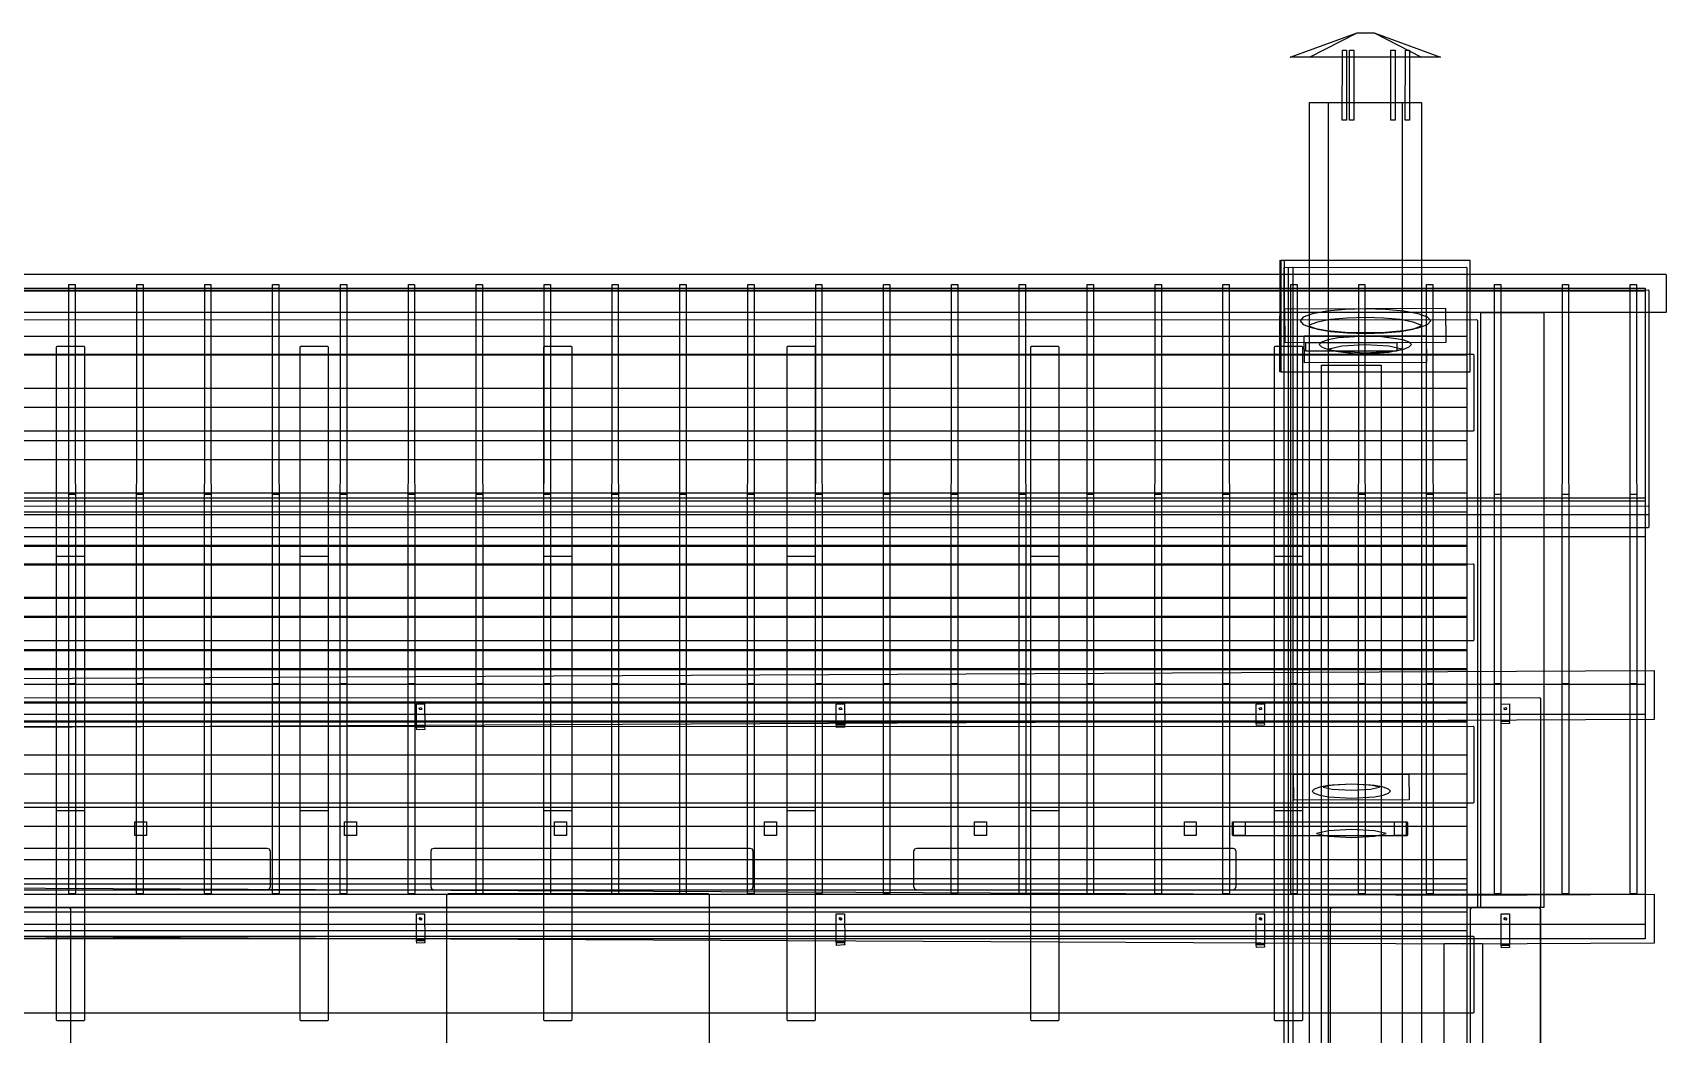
# Model space of a CAD drawing. Header units: metres. Extents: x 292.5 to 342.7, y -1 to 8.9.
# Drawn here: x 297.692 to 302.36, y 6.038 to 8.9 of the extents above; entities that cross this region are included whole.
import ezdxf

# ---------------------------------------------------------------- set-up
doc = ezdxf.new("R2010")
doc.units = ezdxf.units.M
doc.layers.add('VISTA', color=8, linetype='Continuous')

msp = doc.modelspace()

# ---------------------------------------------------------------- linework, layer by layer
at = {"layer": 'VISTA'}
for points in [[(301.525, 8.9), (301.715, 8.83), (301.285, 8.83), (301.4769, 8.9), (301.525, 8.9)], [(301.525, 8.9), (301.66, 8.83), (301.34, 8.83), (301.4769, 8.9), (301.525, 8.9)], [(301.446, 8.85), (301.446, 8.65), (301.434, 8.65), (301.4343, 8.85), (301.446, 8.85)], [(301.446, 8.85), (301.446, 8.65), (301.434, 8.65), (301.4343, 8.85), (301.446, 8.85)], [(301.4666, 8.85), (301.4666, 8.65), (301.4546, 8.65), (301.4549, 8.85), (301.4666, 8.85)], [(301.4666, 8.85), (301.4666, 8.65), (301.4546, 8.65), (301.4549, 8.85), (301.4666, 8.85)], [(301.5848, 8.85), (301.5848, 8.65), (301.5727, 8.65), (301.573, 8.85), (301.5848, 8.85)], [(301.626, 8.85), (301.626, 8.65), (301.614, 8.65), (301.6143, 8.85), (301.626, 8.85)], [(301.268, 8.249), (301.267, 7.93), (301.256, 7.931), (301.2563, 8.2497), (301.268, 8.249)], [(301.7987, 8.2497), (301.7987, 7.9303), (301.2593, 7.9303), (301.2593, 8.2497), (301.7987, 8.2497)], [(301.7987, 8.2497), (301.7987, 7.9303), (301.2593, 7.9303), (301.2593, 8.2497), (301.7987, 8.2497)], [(301.2905, 8.23), (301.2925, 8.228), (301.2925, 3.132), (301.2905, 3.13), (301.2695, 3.13), (301.2675, 3.132), (301.2681, 8.2294), (301.2905, 8.23)], [(301.788, 8.23), (301.79, 8.228), (301.79, 3.132), (301.788, 3.13), (301.282, 3.13), (301.28, 3.132), (301.2806, 8.2294), (301.788, 8.23)], [(301.788, 8.23), (301.79, 8.228), (301.79, 3.132), (301.788, 3.13), (301.282, 3.13), (301.28, 3.132), (301.2806, 8.2294), (301.788, 8.23)], [(293.64, 8.2083), (293.6417, 8.21), (302.3583, 8.21), (302.36, 8.2083), (302.36, 8.1017), (302.3583, 8.1), (293.6408, 8.1005), (293.64, 8.2083)], [(302.3, 7.0371), (293.7, 7.0371), (293.7, 8.1703), (302.3, 8.1695), (302.3, 7.0371)], [(297.7951, 8.1803), (297.8129, 8.1803), (297.8135, 7.0411), (297.8115, 7.0391), (297.7965, 7.0391), (297.7945, 7.0411), (297.7951, 8.1803)], [(297.9891, 8.1803), (298.0069, 8.1803), (298.0075, 7.0411), (298.0055, 7.0391), (297.9905, 7.0391), (297.9885, 7.0411), (297.9891, 8.1803)], [(298.1831, 8.1803), (298.2009, 8.1803), (298.2015, 7.0411), (298.1995, 7.0391), (298.1845, 7.0391), (298.1825, 7.0411), (298.1831, 8.1803)], [(298.3771, 8.1803), (298.3949, 8.1803), (298.3955, 7.0411), (298.3935, 7.0391), (298.3785, 7.0391), (298.3765, 7.0411), (298.3771, 8.1803)], [(298.5711, 8.1803), (298.5889, 8.1803), (298.5895, 7.0411), (298.5875, 7.0391), (298.5725, 7.0391), (298.5705, 7.0411), (298.5711, 8.1803)], [(298.7651, 8.1803), (298.7829, 8.1803), (298.7835, 7.0411), (298.7815, 7.0391), (298.7665, 7.0391), (298.7645, 7.0411), (298.7651, 8.1803)], [(298.9591, 8.1803), (298.9769, 8.1803), (298.9775, 7.0411), (298.9755, 7.0391), (298.9605, 7.0391), (298.9585, 7.0411), (298.9591, 8.1803)], [(299.1531, 8.1803), (299.1709, 8.1803), (299.1715, 7.0411), (299.1695, 7.0391), (299.1545, 7.0391), (299.1525, 7.0411), (299.1531, 8.1803)], [(299.3471, 8.1803), (299.3649, 8.1803), (299.3655, 7.0411), (299.3635, 7.0391), (299.3485, 7.0391), (299.3465, 7.0411), (299.3471, 8.1803)], [(299.5411, 8.1803), (299.5589, 8.1803), (299.5595, 7.0411), (299.5575, 7.0391), (299.5425, 7.0391), (299.5405, 7.0411), (299.5411, 8.1803)], [(299.7351, 8.1803), (299.7529, 8.1803), (299.7535, 7.0411), (299.7515, 7.0391), (299.7365, 7.0391), (299.7345, 7.0411), (299.7351, 8.1803)], [(299.9291, 8.1803), (299.9469, 8.1803), (299.9475, 7.0411), (299.9455, 7.0391), (299.9305, 7.0391), (299.9285, 7.0411), (299.9291, 8.1803)], [(300.1231, 8.1803), (300.1409, 8.1803), (300.1415, 7.0411), (300.1395, 7.0391), (300.1245, 7.0391), (300.1225, 7.0411), (300.1231, 8.1803)], [(300.3171, 8.1803), (300.3349, 8.1803), (300.3355, 7.0411), (300.3335, 7.0391), (300.3185, 7.0391), (300.3165, 7.0411), (300.3171, 8.1803)], [(300.5111, 8.1803), (300.5289, 8.1803), (300.5295, 7.0411), (300.5275, 7.0391), (300.5125, 7.0391), (300.5105, 7.0411), (300.5111, 8.1803)], [(300.7051, 8.1803), (300.7229, 8.1803), (300.7235, 7.0411), (300.7215, 7.0391), (300.7065, 7.0391), (300.7045, 7.0411), (300.7051, 8.1803)], [(300.8991, 8.1803), (300.9169, 8.1803), (300.9175, 7.0411), (300.9155, 7.0391), (300.9005, 7.0391), (300.8985, 7.0411), (300.8991, 8.1803)], [(301.0931, 8.1803), (301.1109, 8.1803), (301.1115, 7.0411), (301.1095, 7.0391), (301.0945, 7.0391), (301.0925, 7.0411), (301.0931, 8.1803)], [(301.2871, 8.1803), (301.3049, 8.1803), (301.3055, 7.0411), (301.3035, 7.0391), (301.2885, 7.0391), (301.2865, 7.0411), (301.2871, 8.1803)], [(301.4811, 8.1803), (301.4989, 8.1803), (301.4995, 7.0411), (301.4975, 7.0391), (301.4825, 7.0391), (301.4805, 7.0411), (301.4811, 8.1803)], [(301.6751, 8.1803), (301.6929, 8.1803), (301.6935, 7.0411), (301.6915, 7.0391), (301.6765, 7.0391), (301.6745, 7.0411), (301.6751, 8.1803)], [(301.8691, 8.1803), (301.8869, 8.1803), (301.8875, 7.0411), (301.8855, 7.0391), (301.8705, 7.0391), (301.8685, 7.0411), (301.8691, 8.1803)], [(302.0631, 8.1803), (302.0809, 8.1803), (302.0815, 7.0411), (302.0795, 7.0391), (302.0645, 7.0391), (302.0625, 7.0411), (302.0631, 8.1803)], [(302.2571, 8.1803), (302.2749, 8.1803), (302.2755, 7.0411), (302.2735, 7.0391), (302.2585, 7.0391), (302.2565, 7.0411), (302.2571, 8.1803)], [(302.308, 8.165), (302.31, 8.163), (302.31, 7.487), (302.308, 7.485), (293.692, 7.485), (293.69, 7.487), (293.6906, 8.1644), (302.308, 8.165)], [(302.3, 6.9512), (293.7, 6.9512), (293.7, 8.1623), (302.3, 8.1623), (302.3, 6.9512)], [(301.818, 8.08), (301.82, 8.078), (301.82, 6.402), (301.818, 6.4), (294.182, 6.4), (294.18, 6.402), (294.1806, 8.0794), (301.818, 8.08)], [(301.7289, 8.1123), (301.73, 8.015), (301.271, 8.014), (301.27, 8.1113), (301.7289, 8.1123)], [(301.6513, 8.0569), (301.6778, 8.0665), (301.6866, 8.0767), (301.6778, 8.0869), (301.6513, 8.0964), (301.6099, 8.104), (301.5578, 8.1089), (301.5, 8.1106), (301.4422, 8.1089), (301.3901, 8.104), (301.3487, 8.0964), (301.3222, 8.0869), (301.3134, 8.0767), (301.3222, 8.0665), (301.3487, 8.0569), (301.3901, 8.0493), (301.4422, 8.0445), (301.5, 8.0428), (301.5578, 8.0445), (301.6099, 8.0493), (301.6513, 8.0569)], [(301.3399, 8.0615), (301.3633, 8.0531), (301.4006, 8.0462), (301.4478, 8.0418), (301.5, 8.0403), (301.5522, 8.0418), (301.5993, 8.0462), (301.6367, 8.0531), (301.6615, 8.0632), (301.6367, 8.0732), (301.5993, 8.0801), (301.5522, 8.0845), (301.5, 8.086), (301.4478, 8.0845), (301.4006, 8.0801), (301.3633, 8.0732), (301.3394, 8.0643), (301.3399, 8.0615)], [(301.83, 8.1), (302.01, 8.1), (302.01, 6.4), (301.83, 6.4), (301.83, 8.1)], [(294.212, 8.033), (301.788, 8.033), (301.79, 8.031), (301.79, 7.98), (301.788, 7.978), (294.212, 7.978), (294.21, 7.98), (294.21, 8.031), (294.212, 8.033)], [(301.6739, 8.0346), (301.675, 7.9571), (301.326, 7.9561), (301.325, 8.0336), (301.6739, 8.0346)], [(301.5, 8.0326), (301.4224, 8.028), (301.3932, 8.0227), (301.3745, 8.0159), (301.3684, 8.0088), (301.3745, 8.0018), (301.3932, 7.995), (301.4224, 7.9897), (301.5, 7.9851), (301.5776, 7.9897), (301.6068, 7.995), (301.6255, 8.0018), (301.6316, 8.0088), (301.6255, 8.0159), (301.6068, 8.0227), (301.5408, 8.0315), (301.5, 8.0326)], [(297.762, 8.0041), (297.838, 8.0041), (297.84, 8.0022), (297.84, 6.6778), (297.838, 6.6759), (297.762, 6.6759), (297.76, 6.6778), (297.76, 8.0022), (297.762, 8.0041)], [(298.458, 8.0041), (298.534, 8.0041), (298.536, 8.0022), (298.536, 6.6778), (298.534, 6.6759), (298.458, 6.6759), (298.456, 6.6778), (298.456, 8.0022), (298.458, 8.0041)], [(299.154, 8.0041), (299.23, 8.0041), (299.232, 8.0022), (299.232, 6.6778), (299.23, 6.6759), (299.154, 6.6759), (299.152, 6.6778), (299.152, 8.0022), (299.154, 8.0041)], [(299.85, 8.0041), (299.926, 8.0041), (299.928, 8.0022), (299.928, 6.6778), (299.926, 6.6759), (299.85, 6.6759), (299.848, 6.6778), (299.848, 8.0022), (299.85, 8.0041)], [(300.546, 8.0041), (300.622, 8.0041), (300.624, 8.0022), (300.624, 6.6778), (300.622, 6.6759), (300.546, 6.6759), (300.544, 6.6778), (300.544, 8.0022), (300.546, 8.0041)], [(301.242, 8.0041), (301.318, 8.0041), (301.32, 8.0022), (301.32, 6.6778), (301.318, 6.6759), (301.242, 6.6759), (301.24, 6.6778), (301.24, 8.0022), (301.242, 8.0041)], [(301.59, 8.015), (301.59, 7.99), (301.33, 7.99), (301.33, 8.015), (301.59, 8.015)], [(301.4648, 7.9836), (301.5, 7.9826), (301.567, 7.9866), (301.6038, 7.9953), (301.567, 8.0041), (301.5, 8.0081), (301.433, 8.0041), (301.3962, 7.9953), (301.4078, 7.9912), (301.4648, 7.9836)], [(301.808, 7.9817), (301.81, 7.9797), (301.81, 7.7637), (301.808, 7.7617), (294.192, 7.7617), (294.19, 7.7637), (294.1906, 7.9811), (301.808, 7.9817)], [(301.37, 5.3707), (301.3855, 5.5003), (301.375, 5.62), (301.375, 7.95), (301.545, 7.95), (301.545, 5.62), (301.5283, 5.5405), (301.5398, 5.4293), (301.63, 5.2304), (301.6222, 5.17), (301.4606, 5.17), (301.37, 5.3707)], [(294.212, 7.8837), (301.788, 7.8837), (301.79, 7.8817), (301.79, 7.8307), (301.788, 7.8287), (294.212, 7.8287), (294.21, 7.8307), (294.21, 7.8817), (294.212, 7.8837)], [(294.212, 7.7344), (301.788, 7.7344), (301.79, 7.7324), (301.79, 7.6814), (301.788, 7.6794), (294.212, 7.6794), (294.21, 7.6814), (294.21, 7.7324), (294.212, 7.7344)], [(293.7, 7.5703), (302.3, 7.5703), (302.3, 6.4371), (293.7, 6.4371), (293.7, 7.5703)], [(294.212, 7.5851), (301.788, 7.5851), (301.79, 7.5831), (301.79, 7.5321), (301.788, 7.5301), (294.212, 7.5301), (294.21, 7.5321), (294.21, 7.5831), (294.212, 7.5851)], [(297.7965, 7.5809), (297.8115, 7.5809), (297.8135, 7.5789), (297.8135, 6.4411), (297.8115, 6.4391), (297.7965, 6.4391), (297.7945, 6.4411), (297.7945, 7.5789), (297.7965, 7.5809)], [(297.9905, 7.5809), (298.0055, 7.5809), (298.0075, 7.5789), (298.0075, 6.4411), (298.0055, 6.4391), (297.9905, 6.4391), (297.9885, 6.4411), (297.9885, 7.5789), (297.9905, 7.5809)], [(298.1845, 7.5809), (298.1995, 7.5809), (298.2015, 7.5789), (298.2015, 6.4411), (298.1995, 6.4391), (298.1845, 6.4391), (298.1825, 6.4411), (298.1825, 7.5789), (298.1845, 7.5809)], [(298.3785, 7.5809), (298.3935, 7.5809), (298.3955, 7.5789), (298.3955, 6.4411), (298.3935, 6.4391), (298.3785, 6.4391), (298.3765, 6.4411), (298.3765, 7.5789), (298.3785, 7.5809)], [(298.5725, 7.5809), (298.5875, 7.5809), (298.5895, 7.5789), (298.5895, 6.4411), (298.5875, 6.4391), (298.5725, 6.4391), (298.5705, 6.4411), (298.5705, 7.5789), (298.5725, 7.5809)], [(298.7665, 7.5809), (298.7815, 7.5809), (298.7835, 7.5789), (298.7835, 6.4411), (298.7815, 6.4391), (298.7665, 6.4391), (298.7645, 6.4411), (298.7645, 7.5789), (298.7665, 7.5809)], [(298.9605, 7.5809), (298.9755, 7.5809), (298.9775, 7.5789), (298.9775, 6.4411), (298.9755, 6.4391), (298.9605, 6.4391), (298.9585, 6.4411), (298.9585, 7.5789), (298.9605, 7.5809)], [(299.1545, 7.5809), (299.1695, 7.5809), (299.1715, 7.5789), (299.1715, 6.4411), (299.1695, 6.4391), (299.1545, 6.4391), (299.1525, 6.4411), (299.1525, 7.5789), (299.1545, 7.5809)], [(299.3485, 7.5809), (299.3635, 7.5809), (299.3655, 7.5789), (299.3655, 6.4411), (299.3635, 6.4391), (299.3485, 6.4391), (299.3465, 6.4411), (299.3465, 7.5789), (299.3485, 7.5809)], [(299.5425, 7.5809), (299.5575, 7.5809), (299.5595, 7.5789), (299.5595, 6.4411), (299.5575, 6.4391), (299.5425, 6.4391), (299.5405, 6.4411), (299.5405, 7.5789), (299.5425, 7.5809)], [(299.7365, 7.5809), (299.7515, 7.5809), (299.7535, 7.5789), (299.7535, 6.4411), (299.7515, 6.4391), (299.7365, 6.4391), (299.7345, 6.4411), (299.7345, 7.5789), (299.7365, 7.5809)], [(299.9305, 7.5809), (299.9455, 7.5809), (299.9475, 7.5789), (299.9475, 6.4411), (299.9455, 6.4391), (299.9305, 6.4391), (299.9285, 6.4411), (299.9285, 7.5789), (299.9305, 7.5809)], [(300.1245, 7.5809), (300.1395, 7.5809), (300.1415, 7.5789), (300.1415, 6.4411), (300.1395, 6.4391), (300.1245, 6.4391), (300.1225, 6.4411), (300.1225, 7.5789), (300.1245, 7.5809)], [(300.3185, 7.5809), (300.3335, 7.5809), (300.3355, 7.5789), (300.3355, 6.4411), (300.3335, 6.4391), (300.3185, 6.4391), (300.3165, 6.4411), (300.3165, 7.5789), (300.3185, 7.5809)], [(300.5125, 7.5809), (300.5275, 7.5809), (300.5295, 7.5789), (300.5295, 6.4411), (300.5275, 6.4391), (300.5125, 6.4391), (300.5105, 6.4411), (300.5105, 7.5789), (300.5125, 7.5809)], [(300.7065, 7.5809), (300.7215, 7.5809), (300.7235, 7.5789), (300.7235, 6.4411), (300.7215, 6.4391), (300.7065, 6.4391), (300.7045, 6.4411), (300.7045, 7.5789), (300.7065, 7.5809)], [(300.9005, 7.5809), (300.9155, 7.5809), (300.9175, 7.5789), (300.9175, 6.4411), (300.9155, 6.4391), (300.9005, 6.4391), (300.8985, 6.4411), (300.8985, 7.5789), (300.9005, 7.5809)], [(301.0945, 7.5809), (301.1095, 7.5809), (301.1115, 7.5789), (301.1115, 6.4411), (301.1095, 6.4391), (301.0945, 6.4391), (301.0925, 6.4411), (301.0925, 7.5789), (301.0945, 7.5809)], [(301.2885, 7.5809), (301.3035, 7.5809), (301.3055, 7.5789), (301.3055, 6.4411), (301.3035, 6.4391), (301.2885, 6.4391), (301.2865, 6.4411), (301.2865, 7.5789), (301.2885, 7.5809)], [(301.4825, 7.5809), (301.4975, 7.5809), (301.4995, 7.5789), (301.4995, 6.4411), (301.4975, 6.4391), (301.4825, 6.4391), (301.4805, 6.4411), (301.4805, 7.5789), (301.4825, 7.5809)], [(301.6765, 7.5809), (301.6915, 7.5809), (301.6935, 7.5789), (301.6935, 6.4411), (301.6915, 6.4391), (301.6765, 6.4391), (301.6745, 6.4411), (301.6745, 7.5789), (301.6765, 7.5809)], [(301.8705, 7.5809), (301.8855, 7.5809), (301.8875, 7.5789), (301.8875, 6.4411), (301.8855, 6.4391), (301.8705, 6.4391), (301.8685, 6.4411), (301.8685, 7.5789), (301.8705, 7.5809)], [(302.0645, 7.5809), (302.0795, 7.5809), (302.0815, 7.5789), (302.0815, 6.4411), (302.0795, 6.4391), (302.0645, 6.4391), (302.0625, 6.4411), (302.0625, 7.5789), (302.0645, 7.5809)], [(302.2585, 7.5809), (302.2735, 7.5809), (302.2755, 7.5789), (302.2755, 6.4411), (302.2735, 6.4391), (302.2585, 6.4391), (302.2565, 6.4411), (302.2565, 7.5789), (302.2585, 7.5809)], [(302.308, 7.5475), (302.31, 7.5455), (302.31, 7.5245), (302.308, 7.5225), (293.692, 7.5225), (293.69, 7.5245), (293.6906, 7.5469), (302.308, 7.5475)], [(293.7, 7.5623), (302.3, 7.5623), (302.3, 6.3512), (293.7, 6.3512), (293.7, 7.5623)], [(293.7, 7.4599), (302.3, 7.4599), (302.3, 6.3101), (293.7, 6.3101), (293.7, 7.4599)], [(294.212, 7.4359), (301.788, 7.4359), (301.79, 7.4339), (301.79, 7.3829), (301.788, 7.3809), (294.212, 7.3809), (294.21, 7.3829), (294.21, 7.4339), (294.212, 7.4359)], [(294.212, 7.433), (301.788, 7.433), (301.79, 7.431), (301.79, 7.38), (301.788, 7.378), (294.212, 7.378), (294.21, 7.38), (294.21, 7.431), (294.212, 7.433)], [(301.808, 7.3817), (301.81, 7.3797), (301.81, 7.1637), (301.808, 7.1617), (294.192, 7.1617), (294.19, 7.1637), (294.1906, 7.3811), (301.808, 7.3817)], [(297.76, 7.4022), (297.762, 7.4041), (297.838, 7.4041), (297.84, 7.4022), (297.84, 6.0778), (297.838, 6.0759), (297.762, 6.0759), (297.76, 6.0778), (297.76, 7.4022)], [(298.456, 7.4022), (298.458, 7.4041), (298.534, 7.4041), (298.536, 7.4022), (298.536, 6.0778), (298.534, 6.0759), (298.458, 6.0759), (298.456, 6.0778), (298.456, 7.4022)], [(299.152, 7.4022), (299.154, 7.4041), (299.23, 7.4041), (299.232, 7.4022), (299.232, 6.0778), (299.23, 6.0759), (299.154, 6.0759), (299.152, 6.0778), (299.152, 7.4022)], [(299.848, 7.4022), (299.85, 7.4041), (299.926, 7.4041), (299.928, 7.4022), (299.928, 6.0778), (299.926, 6.0759), (299.85, 6.0759), (299.848, 6.0778), (299.848, 7.4022)], [(300.544, 7.4022), (300.546, 7.4041), (300.622, 7.4041), (300.624, 7.4022), (300.624, 6.0778), (300.622, 6.0759), (300.546, 6.0759), (300.544, 6.0778), (300.544, 7.4022)], [(301.24, 7.4022), (301.242, 7.4041), (301.318, 7.4041), (301.32, 7.4022), (301.32, 6.0778), (301.318, 6.0759), (301.242, 6.0759), (301.24, 6.0778), (301.24, 7.4022)], [(294.212, 7.2866), (301.788, 7.2866), (301.79, 7.2846), (301.79, 7.2336), (301.788, 7.2316), (294.212, 7.2316), (294.21, 7.2336), (294.21, 7.2846), (294.212, 7.2866)], [(294.212, 7.2837), (301.788, 7.2837), (301.79, 7.2817), (301.79, 7.2307), (301.788, 7.2287), (294.212, 7.2287), (294.21, 7.2307), (294.21, 7.2817), (294.212, 7.2837)], [(294.212, 7.1373), (301.788, 7.1373), (301.79, 7.1353), (301.79, 7.0843), (301.788, 7.0823), (294.212, 7.0823), (294.21, 7.0843), (294.21, 7.1353), (294.212, 7.1373)], [(294.212, 7.1344), (301.788, 7.1344), (301.79, 7.1324), (301.79, 7.0814), (301.788, 7.0794), (294.212, 7.0794), (294.21, 7.0814), (294.21, 7.1324), (294.212, 7.1344)], [(293.675, 7.0356), (302.325, 7.0776), (302.325, 6.9376), (293.675, 6.8956), (293.675, 7.0356)], [(301.998, 7), (302, 6.998), (302, 6.402), (301.998, 6.4), (294.002, 6.4), (294, 6.402), (294.0006, 6.9994), (301.998, 7)], [(294.212, 6.988), (301.788, 6.988), (301.79, 6.986), (301.79, 6.935), (301.788, 6.933), (294.212, 6.933), (294.21, 6.935), (294.21, 6.986), (294.212, 6.988)], [(294.212, 6.9851), (301.788, 6.9851), (301.79, 6.9831), (301.79, 6.9321), (301.788, 6.9301), (294.212, 6.9301), (294.21, 6.9321), (294.21, 6.9831), (294.212, 6.9851)], [(298.788, 6.9815), (298.8115, 6.982), (298.812, 6.9165), (298.7881, 6.9165), (298.788, 6.9815)], [(298.8035, 6.966), (298.798, 6.9645), (298.7965, 6.97), (298.802, 6.9715), (298.8035, 6.966)], [(299.988, 6.9815), (300.0115, 6.982), (300.012, 6.9225), (299.9881, 6.9225), (299.988, 6.9815)], [(300.0035, 6.966), (299.998, 6.9645), (299.9965, 6.97), (300.002, 6.9715), (300.0035, 6.966)], [(301.188, 6.9815), (301.2115, 6.982), (301.212, 6.9285), (301.1881, 6.9285), (301.188, 6.9815)], [(301.2035, 6.966), (301.198, 6.9645), (301.1965, 6.97), (301.202, 6.9715), (301.2035, 6.966)], [(301.888, 6.9815), (301.9115, 6.982), (301.912, 6.9333), (301.8881, 6.9333), (301.888, 6.9815)], [(301.9035, 6.966), (301.898, 6.9645), (301.8965, 6.97), (301.902, 6.9715), (301.9035, 6.966)], [(301.808, 6.9183), (301.81, 6.9163), (301.81, 6.7003), (301.808, 6.6983), (294.192, 6.6983), (294.19, 6.7003), (294.1906, 6.9177), (301.808, 6.9183)], [(298.788, 6.92), (298.812, 6.92), (298.812, 6.916), (298.788, 6.916), (298.788, 6.92)], [(298.811, 6.916), (298.812, 6.909), (298.789, 6.908), (298.7883, 6.9157), (298.811, 6.916)], [(299.988, 6.926), (300.012, 6.926), (300.012, 6.922), (299.988, 6.922), (299.988, 6.926)], [(300.011, 6.922), (300.012, 6.915), (299.989, 6.914), (299.9883, 6.9217), (300.011, 6.922)], [(301.188, 6.932), (301.212, 6.932), (301.212, 6.928), (301.188, 6.928), (301.188, 6.932)], [(301.211, 6.928), (301.212, 6.921), (301.189, 6.92), (301.1883, 6.9277), (301.211, 6.928)], [(301.888, 6.9355), (301.912, 6.9355), (301.912, 6.9328), (301.888, 6.9328), (301.888, 6.9355)], [(301.911, 6.9328), (301.912, 6.9257), (301.889, 6.9248), (301.8883, 6.9325), (301.911, 6.9328)], [(294.212, 6.8359), (301.788, 6.8359), (301.79, 6.8339), (301.79, 6.7829), (301.788, 6.7809), (294.212, 6.7809), (294.21, 6.7829), (294.21, 6.8339), (294.212, 6.8359)], [(301.624, 6.7814), (301.625, 6.7075), (301.296, 6.7066), (301.295, 6.7805), (301.624, 6.7814)], [(301.3942, 6.7485), (301.3694, 6.744), (301.3535, 6.7383), (301.3484, 6.7323), (301.3535, 6.7264), (301.3694, 6.7207), (301.3942, 6.7161), (301.46, 6.7122), (301.5258, 6.7161), (301.5506, 6.7207), (301.5665, 6.7264), (301.5716, 6.7323), (301.5665, 6.7383), (301.5506, 6.744), (301.5258, 6.7485), (301.46, 6.7525), (301.3942, 6.7485)], [(301.4053, 6.7383), (301.46, 6.7351), (301.5147, 6.7383), (301.5405, 6.744), (301.5147, 6.7497), (301.46, 6.7529), (301.4053, 6.7497), (301.3795, 6.744), (301.4053, 6.7383)], [(294.212, 6.6866), (301.788, 6.6866), (301.79, 6.6846), (301.79, 6.6336), (301.788, 6.6316), (294.212, 6.6316), (294.21, 6.6336), (294.21, 6.6846), (294.212, 6.6866)], [(298.0169, 6.6444), (298.0169, 6.6056), (297.9831, 6.6056), (297.9831, 6.6444), (298.0169, 6.6444)], [(298.6169, 6.6444), (298.6169, 6.6056), (298.5831, 6.6056), (298.5831, 6.6444), (298.6169, 6.6444)], [(299.2169, 6.6444), (299.2169, 6.6056), (299.1831, 6.6056), (299.1831, 6.6444), (299.2169, 6.6444)], [(299.8169, 6.6444), (299.8169, 6.6056), (299.7831, 6.6056), (299.7831, 6.6444), (299.8169, 6.6444)], [(300.4169, 6.6444), (300.4169, 6.6056), (300.3831, 6.6056), (300.3831, 6.6444), (300.4169, 6.6444)], [(301.0169, 6.6444), (301.0169, 6.6056), (300.9831, 6.6056), (300.9831, 6.6444), (301.0169, 6.6444)], [(301.618, 6.645), (301.62, 6.643), (301.62, 6.607), (301.618, 6.605), (301.122, 6.605), (301.12, 6.607), (301.1206, 6.6444), (301.618, 6.645)], [(301.1569, 6.6444), (301.1569, 6.6056), (301.1231, 6.6056), (301.1231, 6.6444), (301.1569, 6.6444)], [(301.6169, 6.6444), (301.6169, 6.6056), (301.5831, 6.6056), (301.5831, 6.6444), (301.6169, 6.6444)], [(301.3942, 6.6195), (301.3607, 6.6118), (301.3942, 6.6042), (301.46, 6.6002), (301.5258, 6.6042), (301.5593, 6.6118), (301.5258, 6.6195), (301.46, 6.6234), (301.3942, 6.6195)], [(294.212, 6.5373), (301.788, 6.5373), (301.79, 6.5353), (301.79, 6.4843), (301.788, 6.4823), (294.212, 6.4823), (294.21, 6.4843), (294.21, 6.5353), (294.212, 6.5373)], [(297.45, 6.561), (297.4526, 6.5674), (297.459, 6.57), (298.361, 6.57), (298.3674, 6.5674), (298.37, 6.561), (298.37, 6.459), (298.3674, 6.4526), (298.361, 6.45), (297.459, 6.45), (297.4526, 6.4526), (297.45, 6.459), (297.45, 6.561)], [(298.83, 6.561), (298.8326, 6.5674), (298.839, 6.57), (299.741, 6.57), (299.7474, 6.5674), (299.75, 6.561), (299.75, 6.459), (299.7474, 6.4526), (299.741, 6.45), (298.839, 6.45), (298.8326, 6.4526), (298.83, 6.459), (298.83, 6.561)], [(300.21, 6.561), (300.2126, 6.5674), (300.219, 6.57), (301.121, 6.57), (301.1274, 6.5674), (301.13, 6.561), (301.13, 6.459), (301.1274, 6.4526), (301.121, 6.45), (300.219, 6.45), (300.2126, 6.4526), (300.21, 6.459), (300.21, 6.561)], [(293.675, 6.4755), (301.78, 6.435), (302.325, 6.4377), (302.325, 6.2977), (301.78, 6.295), (293.675, 6.3355), (293.675, 6.4755)], [(301.79, 6.468), (301.79, 6.45), (294.21, 6.45), (294.21, 6.468), (301.79, 6.468)], [(294, 6.3955), (294.0045, 6.4), (301.9955, 6.4), (302, 6.3955), (302, 5.7645), (301.9955, 5.76), (294.0045, 5.76), (294, 5.7645), (294, 6.3955)], [(294, 6.3955), (294.0019, 6.3992), (301.9955, 6.4), (301.9992, 6.3981), (302, 3.2045), (301.9981, 3.2008), (294.0045, 3.2), (294, 3.2045), (294, 6.3955)], [(297.44, 6.3955), (297.4445, 6.4), (297.7955, 6.4), (297.8, 6.3955), (297.8, 3.2045), (297.7955, 3.2), (297.4445, 3.2), (297.44, 3.2045), (297.44, 6.3955)], [(298.875, 6.4355), (298.8795, 6.44), (299.6205, 6.44), (299.625, 6.4355), (299.625, 3.1645), (299.6205, 3.16), (298.8795, 3.16), (298.875, 3.1645), (298.875, 6.4355)], [(301.4, 6.3955), (301.4045, 6.4), (301.9955, 6.4), (302, 6.3955), (302, 3.2045), (301.9955, 3.2), (301.4045, 3.2), (301.4, 3.2045), (301.4, 6.3955)], [(301.8, 6.3955), (301.8045, 6.4), (301.9955, 6.4), (302, 6.3955), (302, 3.2045), (301.9955, 3.2), (301.8045, 3.2), (301.8, 3.2045), (301.8, 6.3955)], [(301.8, 6.3955), (301.8045, 6.4), (301.9955, 6.4), (302, 6.3955), (302, 3.2045), (301.9955, 3.2), (301.8045, 3.2), (301.8, 3.2045), (301.8, 6.3955)], [(294.212, 6.388), (301.788, 6.388), (301.79, 6.386), (301.79, 6.335), (301.788, 6.333), (294.212, 6.333), (294.21, 6.335), (294.21, 6.386), (294.212, 6.388)], [(298.788, 6.3815), (298.8115, 6.382), (298.812, 6.3064), (298.7881, 6.3064), (298.788, 6.3815)], [(298.7961, 6.367), (298.799, 6.3719), (298.8039, 6.369), (298.801, 6.3641), (298.7961, 6.367)], [(299.988, 6.3815), (300.0115, 6.382), (300.012, 6.3004), (299.9881, 6.3004), (299.988, 6.3815)], [(299.9961, 6.367), (299.999, 6.3719), (300.0039, 6.369), (300.001, 6.3641), (299.9961, 6.367)], [(301.188, 6.3815), (301.2115, 6.382), (301.212, 6.2944), (301.1881, 6.2944), (301.188, 6.3815)], [(301.1961, 6.367), (301.199, 6.3719), (301.2039, 6.369), (301.201, 6.3641), (301.1961, 6.367)], [(301.888, 6.3815), (301.9115, 6.382), (301.912, 6.2934), (301.8881, 6.2934), (301.888, 6.3815)], [(301.8961, 6.367), (301.899, 6.3719), (301.9039, 6.369), (301.901, 6.3641), (301.8961, 6.367)], [(301.808, 6.3183), (301.81, 6.3163), (301.81, 6.1003), (301.808, 6.0983), (294.192, 6.0983), (294.19, 6.1003), (294.1906, 6.3177), (301.808, 6.3183)], [(298.788, 6.3099), (298.812, 6.3099), (298.812, 6.3059), (298.788, 6.3059), (298.788, 6.3099)], [(298.811, 6.3059), (298.812, 6.2989), (298.789, 6.2979), (298.7883, 6.3056), (298.811, 6.3059)], [(299.988, 6.3039), (300.012, 6.3039), (300.012, 6.2999), (299.988, 6.2999), (299.988, 6.3039)], [(300.011, 6.2999), (300.012, 6.2929), (299.989, 6.2919), (299.9883, 6.2996), (300.011, 6.2999)], [(301.188, 6.2979), (301.212, 6.2979), (301.212, 6.2939), (301.188, 6.2939), (301.188, 6.2979)], [(301.211, 6.2939), (301.212, 6.2869), (301.189, 6.2859), (301.1883, 6.2936), (301.211, 6.2939)], [(301.627, -0.3), (301.7223, -0.2634), (301.7248, -0.2147), (301.725, 6.297), (301.835, 6.297), (301.8341, -0.24), (301.8313, -0.2772), (301.824, -0.3142), (301.8144, -0.3338), (301.8049, -0.3442), (301.7966, -0.35), (301.5958, -0.35), (301.5956, -0.3448), (301.5987, -0.3308), (301.6053, -0.3182), (301.615, -0.3077), (301.627, -0.3)], [(301.888, 6.2956), (301.912, 6.2956), (301.912, 6.2928), (301.888, 6.2928), (301.888, 6.2956)], [(301.911, 6.2928), (301.912, 6.2858), (301.889, 6.2848), (301.8883, 6.2926), (301.911, 6.2928)]]:
    msp.add_lwpolyline(points, close=True, dxfattribs=at)
for points in [[(301.34, 2.95), (301.34, 8.7), (301.66, 8.7), (301.66, 2.95)], [(301.395, 3.08), (301.395, 8.7), (301.605, 8.7), (301.605, 3.08)]]:
    msp.add_lwpolyline(points, dxfattribs=at)

doc.saveas('drawing.dxf')
